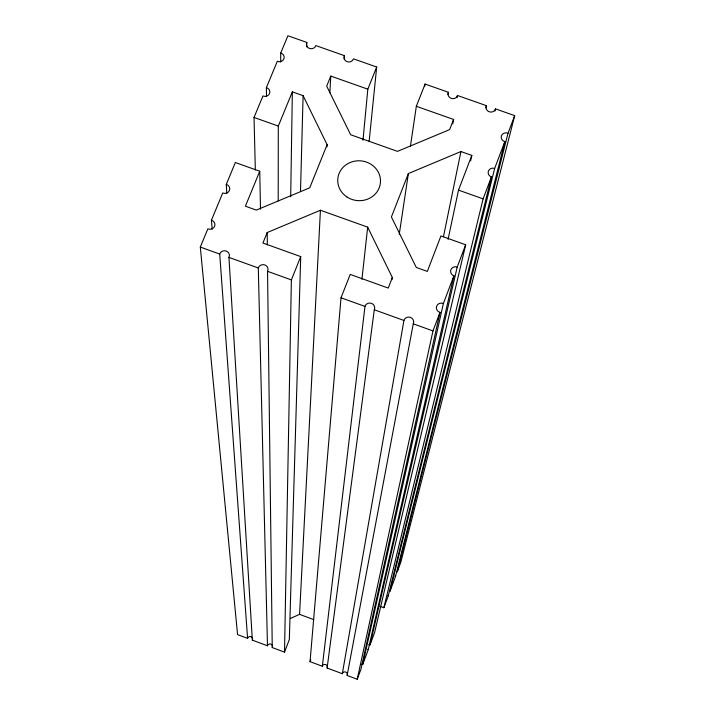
<?xml version="1.0" encoding="UTF-8"?>
<svg xmlns="http://www.w3.org/2000/svg" width="715" height="715" viewBox="0 0 715 715"><rect width="100%" height="100%" fill="white"/><g stroke="black" fill="none" stroke-linecap="round" stroke-linejoin="round"><path stroke-width="1.07" d="M278.207 200.924L278.296 126.072L292.346 91.86L303.106 95.676L327.113 144.689L326.987 146.924M280.691 61.982L280.718 53.062L287.895 35.75L306.824 42.417A4.817 4.415 3 0 0 309.506 48.432A4.817 4.415 3 0 0 315.816 45.581L344.442 55.672A4.826 4.424 4.5 0 0 347.15 61.696A4.826 4.424 4.5 0 0 353.46 58.845L376.689 67.031L369.137 141.427M290.692 196.804L292.346 91.86M260.501 209.2L259.751 171.243L235.351 162.528L226.271 184.416A4.916 4.585 -1.2 0 1 229.435 190.449A4.916 4.585 -1.2 0 1 222.731 192.952L211.434 220.229A4.942 4.63 -2.2 0 1 214.589 226.315A4.942 4.63 -2.2 0 1 207.859 228.845L200.307 247.077L237.568 634.625L247.587 638.361A2.556 2.52 -10.9 0 1 250.947 636.716A2.556 2.52 -10.9 0 1 252.35 640.139L267.481 645.779A2.556 2.52 -7.1 0 1 270.842 644.135A2.556 2.52 -7.1 0 1 272.245 647.558L284.516 652.134L291.38 279.905L300.72 256.614L262.932 243.029L267.195 232.545L320.427 210.246L367.68 227.147L392.329 277.483L391.999 279.69M300.497 191.557L303.106 95.676M306.69 46.877L306.824 42.417M300.72 256.614L289.334 639.541L284.516 652.134M290.388 618.43L299.567 614.355L320.427 210.246M329.856 92.807L330.786 76.085L367.823 89.169L362.988 140.256M344.219 59.005L344.442 55.672M470.613 160.857L471.811 155.405L460.925 151.544L408.372 173.566L391.4 216.976L416.3 267.455L427.338 271.414L440.932 235.941L465.671 244.78L457.207 267.07A4.951 4.656 11.3 0 0 450.897 269.761A4.951 4.656 11.3 0 0 453.9 275.793L443.354 303.571A4.978 4.701 11.1 0 0 436.659 306.154A4.978 4.701 11.1 0 0 440.02 312.357L360.932 669.267L357.214 679.25L347.124 675.487A2.565 2.538 17 0 0 345.685 672.037A2.565 2.538 17 0 0 342.333 673.7L327.121 668.025A2.556 2.538 9.5 0 0 325.691 664.584A2.556 2.538 9.5 0 0 322.34 666.246L310.042 661.652L341.019 297.789L350.216 274.408L388.227 288.074L392.329 277.483M361.924 279.315L367.68 227.147M322.34 666.246L364.972 306.422A4.978 4.71 6.8 0 1 371.469 303.366A4.978 4.71 6.8 0 1 374.285 309.774L327.121 668.025M410.455 146.083L416.336 106.294L425.076 84.066L448.421 92.289L448.028 94.487M399.256 234.279L408.372 173.566M424.737 86.274L425.076 84.066M342.333 673.7L403.93 320.463A4.987 4.728 9.4 0 1 410.419 317.397A4.987 4.728 9.4 0 1 413.27 323.824L347.124 675.487M457.082 97.678L457.502 95.488L486.397 105.668L485.914 107.849M452.756 123.829L453.587 119.45L416.336 106.294M443.443 236.754L460.925 151.544M448.099 239.275L458.503 190.119L471.811 155.405M357.214 679.25L432.968 330.929L440.02 312.357M361.325 664.315A2.556 2.529 20.2 0 1 362.693 664.539L443.354 303.571M362.693 664.539L368.279 649.542L453.9 275.793M368.726 644.698A2.556 2.52 19 0 1 370.039 644.823L457.207 267.07M494.995 111.048L495.495 108.877L514.693 115.633L400.874 562.062L397.254 571.777A2.529 2.476 16.4 0 0 396.593 571.58M465.671 244.78L374.544 632.739L370.039 644.823M379.942 606.293L383.857 607.741L483.099 198.859L491.411 176.963A4.889 4.54 11.5 0 1 488.425 171.082A4.889 4.54 11.5 0 1 494.637 168.463L504.817 141.659A4.871 4.496 11.6 0 1 501.483 135.725A4.871 4.496 11.6 0 1 508.007 133.267L514.693 115.633M383.857 607.741L388.317 595.774L491.411 176.963M389.407 590.965A2.538 2.485 16.9 0 1 390.05 591.117L494.637 168.463M390.05 591.117L395.538 576.397L504.817 141.659M397.254 571.777L508.007 133.267M486.397 105.668L486.039 106.839A4.853 4.46 10.6 0 0 489.864 111.942A4.853 4.46 10.6 0 0 495.495 108.877M448.421 92.289L448.055 93.459A4.844 4.451 8.9 0 0 451.853 98.545A4.844 4.451 8.9 0 0 457.502 95.488M310.042 661.652L310.775 659.713M453.587 119.45L449.646 129.603L397.495 151.366L350.672 134.751L326.692 86.14L330.786 76.085M367.823 89.169L376.689 67.031M327.113 144.689L309.729 187.813L256.301 210.103L245.388 206.188L259.751 171.243M255.335 169.902L254.031 117.457L262.941 95.953A4.853 4.469 1.1 0 0 269.537 93.513A4.853 4.469 1.1 0 0 266.391 87.632L277.304 61.302A4.826 4.433 1.8 0 0 283.864 58.889A4.826 4.433 1.8 0 0 280.718 53.062M254.031 117.457L278.296 126.072M458.503 190.119L483.099 198.859M200.307 247.077L219.72 254.075A4.96 4.665 -1.8 0 1 226.253 251.063A4.96 4.665 -1.8 0 1 228.943 257.4L252.35 640.139M228.943 257.4L258.303 267.982A4.96 4.674 0.3 0 1 264.827 264.952A4.96 4.674 0.3 0 1 267.553 271.316L272.245 647.558M267.553 271.316L291.38 279.905M341.019 297.789L364.972 306.422M374.285 309.774L403.93 320.463M413.27 323.824L432.968 330.929M299.567 614.355L313.796 619.646M211.434 220.229L212.141 229.113M219.72 254.075L247.587 638.361M226.271 184.416L226.798 193.318M258.303 267.982L267.481 645.779M267.195 232.545L267.347 244.825M266.391 87.632L266.489 96.552M395.538 576.397A2.529 2.476 16.4 0 1 394.903 576.12M388.317 595.774A2.538 2.485 16.9 0 1 387.727 595.47M368.279 649.542A2.556 2.52 19 0 1 367.689 649.238M346.829 196.902A21.387 19.931 5.4 0 0 380.416 182.763A21.387 19.931 5.4 0 0 350.109 162.528A21.387 19.931 5.4 0 0 346.829 196.902"/></g></svg>
